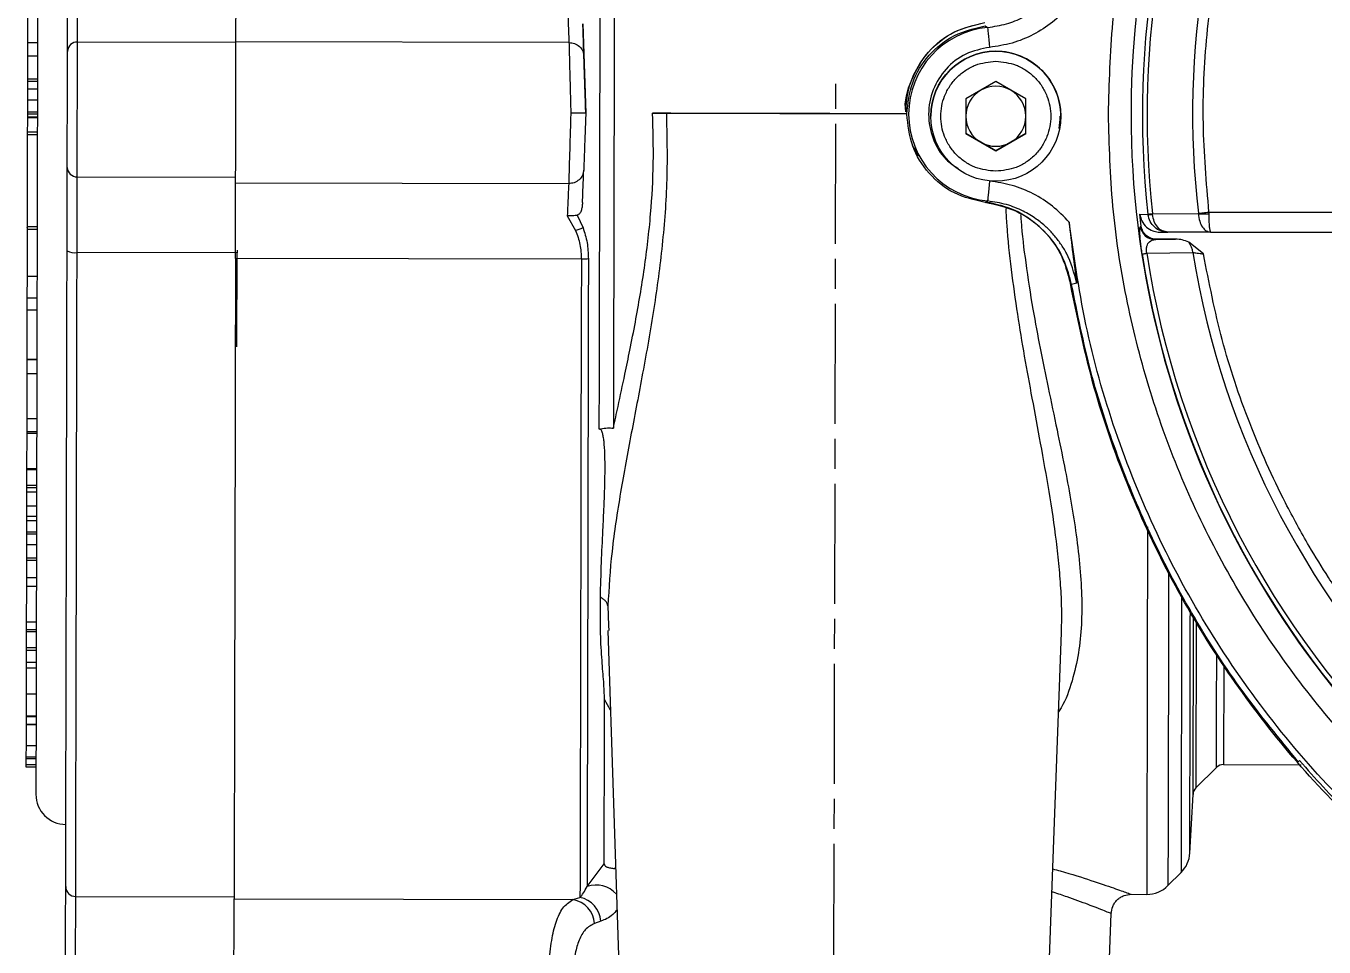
# Model space of a CAD drawing. Header units: millimetres. Extents: x 5659 to 7608, y 3628 to 5007.
# Drawn here: x 6038.8 to 6168.6, y 4684.7 to 4776.8 of the extents above; entities that cross this region are included whole.
import ezdxf

# ---------------------------------------------------------------- set-up
doc = ezdxf.new("R2010")
doc.units = ezdxf.units.MM
doc.linetypes.add('AM_ISO08W050', pattern=[18, 12, -1.5, 3, -1.5])
doc.layers.add('AM_7', color=4, linetype='AM_ISO08W050', lineweight=25)

msp = doc.modelspace()

# ---------------------------------------------------------------- linework, layer by layer
at = {"color": 7, "linetype": 'Continuous', "lineweight": 25}
for p, q in [((6043.929, 4775.176), (6043.945, 4782.748)), ((6038.936, 4778.866), (6038.928, 4775.126)), ((6094.463, 4777.007), (6094.756, 4768.062)), ((6134.686, 4776.78), (6134.936, 4776.631)), ((6038.928, 4775.126), (6038.926, 4773.797)), ((6038.928, 4775.126), (6039.928, 4775.124)), ((6043.9, 4761.696), (6043.929, 4775.176)), ((6059.771, 4775.142), (6043.929, 4775.176)), ((6093.073, 4775.113), (6059.771, 4775.185)), ((6038.925, 4773.536), (6038.924, 4772.9)), ((6038.926, 4773.797), (6038.925, 4773.617)), ((6038.925, 4773.617), (6038.925, 4773.536)), ((6038.926, 4773.797), (6039.926, 4773.795)), ((6038.923, 4772.554), (6038.921, 4771.687)), ((6038.921, 4771.687), (6038.921, 4771.486)), ((6038.924, 4772.9), (6038.923, 4772.554)), ((6038.919, 4770.647), (6038.916, 4769.394)), ((6038.92, 4771.254), (6038.919, 4770.647)), ((6038.919, 4770.503), (6039.919, 4770.501)), ((6038.921, 4771.486), (6038.92, 4771.254)), ((6038.92, 4771.254), (6039.92, 4771.252)), ((6038.921, 4771.486), (6039.921, 4771.483)), ((6135.756, 4771.213), (6132.756, 4769.481)), ((6138.756, 4769.481), (6135.756, 4771.213)), ((6038.916, 4769.394), (6038.914, 4768.181)), ((6038.916, 4769.394), (6039.916, 4769.392)), ((6132.756, 4769.481), (6132.756, 4766.017)), ((6138.756, 4766.017), (6138.756, 4769.481)), ((6038.913, 4768.007), (6039.913, 4768.005)), ((6038.914, 4768.181), (6039.914, 4768.179)), ((6094.756, 4768.062), (6094.756, 4768.062)), ((6101.429, 4768.048), (6126.873, 4767.993)), ((6126.757, 4768.189), (6126.757, 4768.189)), ((6129.256, 4767.756), (6129.256, 4767.756)), ((6129.316, 4767.756), (6129.316, 4767.756)), ((6142.256, 4767.742), (6142.256, 4767.742)), ((6038.913, 4767.691), (6038.912, 4767.633)), ((6038.912, 4767.633), (6039.912, 4767.631)), ((6038.913, 4767.691), (6039.913, 4767.688)), ((6038.909, 4765.925), (6038.882, 4753.196)), ((6038.909, 4766.202), (6039.909, 4766.199)), ((6038.909, 4766.202), (6038.909, 4765.925)), ((6038.909, 4765.925), (6039.909, 4765.923)), ((6132.756, 4766.017), (6135.756, 4764.285)), ((6134.256, 4765.151), (6132.756, 4766.017)), ((6135.756, 4764.285), (6134.256, 4765.151)), ((6135.756, 4764.285), (6138.756, 4766.017)), ((6137.256, 4765.151), (6135.756, 4764.285)), ((6138.756, 4766.017), (6137.256, 4765.151)), ((6128.07, 4763.782), (6127.437, 4764.837)), ((6135.756, 4764.285), (6135.756, 4764.285)), ((6043.884, 4754.123), (6043.9, 4761.696)), ((6043.9, 4761.696), (6059.742, 4761.662)), ((6059.741, 4761.089), (6093.043, 4761.018)), ((6134.686, 4759.129), (6134.936, 4759.278)), ((6092.907, 4757.795), (6093.731, 4756.337)), ((6093.899, 4757.857), (6094.479, 4756.601)), ((6150.167, 4757.945), (6150.972, 4757.943)), ((6150.305, 4756.769), (6150.167, 4757.945)), ((6150.97, 4757.96), (6150.972, 4757.943)), ((6151.433, 4758.012), (6156.018, 4758.004)), ((6151.438, 4757.943), (6151.433, 4758.012)), ((6156.018, 4758.004), (6156.015, 4758.044)), ((6157.04, 4758.164), (6207.732, 4758.164)), ((6157.04, 4758.164), (6157.043, 4758.004)), ((6039.889, 4756.683), (6038.889, 4756.685)), ((6038.889, 4756.462), (6039.889, 4756.46)), ((6150.211, 4756.736), (6150.305, 4756.769)), ((6152.158, 4756.164), (6152.946, 4756.164)), ((6152.946, 4756.164), (6152.655, 4756.217)), ((6152.946, 4756.164), (6152.684, 4756.226)), ((6157.241, 4756.164), (6152.946, 4756.164)), ((6157.241, 4756.164), (6207.732, 4756.164)), ((6151.697, 4755.42), (6153.738, 4755.454)), ((6153.738, 4755.454), (6151.794, 4755.454)), ((6156.52, 4753.98), (6155.046, 4755.155)), ((6059.884, 4754.089), (6043.884, 4754.123)), ((6094.311, 4753.445), (6059.725, 4753.519)), ((6059.863, 4744.703), (6059.884, 4754.089)), ((6059.884, 4754.376), (6059.884, 4754.089)), ((6150.849, 4754.048), (6155.449, 4754.131)), ((6038.879, 4751.775), (6038.874, 4749.6)), ((6038.879, 4751.775), (6039.879, 4751.773)), ((6143.853, 4751.046), (6143.337, 4750.927)), ((6038.874, 4749.6), (6038.871, 4748.409)), ((6038.874, 4749.6), (6039.874, 4749.598)), ((6038.871, 4748.409), (6038.861, 4743.449)), ((6038.871, 4748.409), (6039.871, 4748.407)), ((6038.861, 4743.416), (6038.858, 4742.027)), ((6038.861, 4743.449), (6039.861, 4743.446)), ((6038.861, 4743.449), (6038.861, 4743.416)), ((6038.861, 4743.416), (6039.861, 4743.414)), ((6038.858, 4742.027), (6038.848, 4737.543)), ((6038.858, 4742.027), (6039.858, 4742.025)), ((6038.848, 4737.543), (6038.845, 4736.229)), ((6038.848, 4737.543), (6039.848, 4737.541)), ((6038.845, 4736.067), (6038.837, 4732.522)), ((6038.845, 4736.229), (6039.845, 4736.226)), ((6038.845, 4736.229), (6038.845, 4736.067)), ((6038.845, 4736.067), (6039.845, 4736.065)), ((6038.837, 4732.42), (6038.834, 4730.854)), ((6038.837, 4732.522), (6039.837, 4732.52)), ((6038.837, 4732.522), (6038.837, 4732.42)), ((6038.837, 4732.522), (6038.837, 4732.42)), ((6038.837, 4732.42), (6039.837, 4732.418)), ((6038.834, 4730.845), (6038.831, 4729.509)), ((6038.832, 4730.201), (6039.832, 4730.199)), ((6038.833, 4730.626), (6039.833, 4730.624)), ((6038.834, 4730.854), (6039.834, 4730.852)), ((6038.831, 4729.509), (6038.829, 4728.457)), ((6038.829, 4728.802), (6039.829, 4728.8)), ((6038.827, 4727.768), (6039.827, 4727.766)), ((6038.824, 4726.206), (6038.823, 4725.992)), ((6038.826, 4727.32), (6038.824, 4726.206)), ((6038.824, 4726.206), (6039.824, 4726.204)), ((6038.826, 4727.32), (6039.826, 4727.318)), ((6038.821, 4724.927), (6038.818, 4723.583)), ((6038.823, 4725.992), (6038.821, 4724.927)), ((6038.821, 4724.927), (6039.821, 4724.925)), ((6038.823, 4725.992), (6039.823, 4725.99)), ((6038.818, 4723.369), (6038.814, 4721.618)), ((6038.818, 4723.583), (6039.818, 4723.58)), ((6038.818, 4723.583), (6038.818, 4723.369)), ((6038.818, 4723.369), (6039.818, 4723.367)), ((6038.814, 4721.618), (6038.812, 4720.758)), ((6038.814, 4721.618), (6039.814, 4721.616)), ((6038.812, 4720.758), (6038.805, 4717.181)), ((6038.812, 4720.758), (6039.812, 4720.756)), ((6154.339, 4719.78), (6154.28, 4692.121)), ((6096.961, 4718.784), (6097.034, 4716.813)), ((6038.805, 4717.181), (6038.803, 4716.418)), ((6038.805, 4717.181), (6039.805, 4717.179)), ((6155.478, 4699.936), (6155.516, 4717.698)), ((6155.806, 4717.262), (6155.771, 4700.59)), ((6038.803, 4716.235), (6038.799, 4714.625)), ((6038.803, 4716.418), (6039.803, 4716.416)), ((6038.803, 4716.418), (6038.803, 4716.235)), ((6038.803, 4716.235), (6039.803, 4716.233)), ((6096.96, 4716.325), (6098.542, 4668.054)), ((6097.034, 4716.813), (6097.052, 4716.328)), ((6140.542, 4667.964), (6142.327, 4716.129)), ((6142.317, 4716.129), (6142.32, 4716.301)), ((6038.799, 4714.625), (6039.799, 4714.622)), ((6038.799, 4714.625), (6038.799, 4714.37)), ((6038.799, 4714.37), (6038.796, 4713.149)), ((6038.799, 4714.37), (6039.799, 4714.368)), ((6038.795, 4712.582), (6038.789, 4709.98)), ((6038.796, 4713.149), (6038.795, 4712.582)), ((6038.795, 4712.582), (6039.795, 4712.58)), ((6038.796, 4713.149), (6039.796, 4713.147)), ((6038.789, 4709.98), (6038.784, 4707.785)), ((6038.789, 4709.98), (6039.789, 4709.977)), ((6097.221, 4708.351), (6096.631, 4709.411)), ((6038.783, 4706.934), (6038.778, 4704.838)), ((6038.784, 4707.718), (6038.783, 4706.978)), ((6038.783, 4706.978), (6038.783, 4706.934)), ((6038.783, 4706.978), (6039.783, 4706.976)), ((6038.783, 4706.934), (6039.783, 4706.932)), ((6038.784, 4707.785), (6039.784, 4707.783)), ((6038.784, 4707.785), (6038.784, 4707.718)), ((6038.784, 4707.718), (6039.784, 4707.716)), ((6038.778, 4704.838), (6038.776, 4703.703)), ((6038.778, 4704.838), (6039.778, 4704.836)), ((6038.775, 4703.532), (6038.774, 4702.917)), ((6038.774, 4702.917), (6039.774, 4702.915)), ((6038.774, 4702.917), (6038.774, 4702.696)), ((6038.776, 4703.703), (6038.775, 4703.532)), ((6038.775, 4703.532), (6039.775, 4703.529)), ((6038.776, 4703.703), (6039.776, 4703.701)), ((6158.531, 4702.926), (6166.28, 4702.909)), ((6166.007, 4703.201), (6166.119, 4703.312)), ((6038.774, 4702.696), (6039.774, 4702.693)), ((6155.771, 4700.59), (6157.824, 4702.635)), ((6155.157, 4694.048), (6155.478, 4699.936)), ((6094.884, 4690.718), (6096.596, 4692.982)), ((6097.535, 4692.538), (6097.738, 4692.591)), ((6097.535, 4692.538), (6097.742, 4692.486)), ((6152.97, 4690.817), (6154.28, 4692.121)), ((6149.289, 4689.946), (6150.847, 4689.942)), ((6043.732, 4683.404), (6043.746, 4689.727)), ((6043.746, 4689.727), (6059.589, 4689.693)), ((6059.588, 4689.484), (6093.464, 4689.412)), ((6093.464, 4689.412), (6094.174, 4689.632)), ((6096.274, 4687.264), (6095.623, 4687.037)), ((6146.542, 4667.952), (6147.286, 4688.02))]:
    msp.add_line(p, q, dxfattribs=at)
at = {"color": 7, "linetype": 'Continuous', "lineweight": 25, "flags": 128}
for points in [[(6097.609, 4779.47), (6097.597, 4774.022), (6097.586, 4768.544), (6097.574, 4763.063), (6097.562, 4757.607), (6097.551, 4752.203), (6097.539, 4746.877), (6097.528, 4741.656), (6097.517, 4736.565)], [(6096.103, 4736.452), (6096.113, 4741.387), (6096.124, 4746.445), (6096.135, 4751.601), (6096.146, 4756.832), (6096.158, 4762.115), (6096.169, 4767.425), (6096.18, 4772.738), (6096.192, 4778.03)], [(6134.936, 4776.631), (6134.94, 4776.587), (6134.951, 4776.47), (6134.969, 4776.284), (6134.992, 4776.036), (6135.02, 4775.736), (6135.053, 4775.394), (6135.088, 4775.025), (6135.124, 4774.64)], [(6135.124, 4761.269), (6135.088, 4760.885), (6135.053, 4760.515), (6135.02, 4760.174), (6134.992, 4759.873), (6134.969, 4759.626), (6134.951, 4759.439), (6134.94, 4759.322), (6134.936, 4759.278)], [(6150.97, 4757.96), (6150.984, 4757.962), (6151.011, 4757.965), (6151.052, 4757.969), (6151.105, 4757.975), (6151.17, 4757.983), (6151.247, 4757.991), (6151.335, 4758.001), (6151.433, 4758.012)], [(6156.015, 4758.044), (6156.122, 4758.057), (6156.237, 4758.07), (6156.36, 4758.084), (6156.488, 4758.1), (6156.622, 4758.115), (6156.759, 4758.131), (6156.899, 4758.148), (6157.04, 4758.164)], [(6151.697, 4755.42), (6151.752, 4755.439), (6151.794, 4755.454)], [(6043.746, 4689.727), (6043.748, 4690.867), (6043.752, 4692.358), (6043.755, 4694.194), (6043.76, 4696.365), (6043.765, 4698.863), (6043.771, 4701.675), (6043.778, 4704.79), (6043.785, 4708.192), (6043.793, 4711.867), (6043.802, 4715.798), (6043.811, 4719.968), (6043.82, 4724.356), (6043.83, 4728.944), (6043.84, 4733.711), (6043.85, 4738.635), (6043.861, 4743.693), (6043.872, 4748.864), (6043.884, 4754.123)], [(6095.018, 4753.497), (6095.007, 4748.266), (6094.996, 4743.124), (6094.985, 4738.094), (6094.975, 4733.2), (6094.964, 4728.463), (6094.955, 4723.906), (6094.945, 4719.547), (6094.937, 4715.408), (6094.928, 4711.507), (6094.92, 4707.862), (6094.913, 4704.488), (6094.907, 4701.402), (6094.901, 4698.617), (6094.895, 4696.145), (6094.891, 4693.999), (6094.887, 4692.187), (6094.884, 4690.718)], [(6150.39, 4753.977), (6150.404, 4753.979), (6150.431, 4753.983), (6150.471, 4753.989), (6150.524, 4753.997), (6150.589, 4754.007), (6150.665, 4754.019), (6150.752, 4754.033), (6150.849, 4754.048)], [(6094.311, 4753.445), (6094.299, 4747.986), (6094.288, 4742.625), (6094.276, 4737.388), (6094.266, 4732.301), (6094.255, 4727.388), (6094.245, 4722.675), (6094.235, 4718.183), (6094.226, 4713.935), (6094.218, 4709.952), (6094.21, 4706.252), (6094.203, 4702.855), (6094.196, 4699.777), (6094.19, 4697.032), (6094.185, 4694.634), (6094.181, 4692.595), (6094.177, 4690.925), (6094.174, 4689.632)], [(6150.925, 4726.685), (6150.923, 4725.827), (6150.914, 4721.524), (6150.905, 4717.429), (6150.897, 4713.56), (6150.889, 4709.937), (6150.882, 4706.573), (6150.876, 4703.486), (6150.87, 4700.688), (6150.864, 4698.192), (6150.86, 4696.01), (6150.856, 4694.151), (6150.852, 4692.624), (6150.85, 4691.434), (6150.848, 4690.589), (6150.847, 4690.091), (6150.847, 4689.942)], [(6153.037, 4722.001), (6153.034, 4720.96), (6153.026, 4716.901), (6153.018, 4713.079), (6153.01, 4709.512), (6153.003, 4706.217), (6152.996, 4703.209), (6152.991, 4700.501), (6152.985, 4698.108), (6152.981, 4696.039), (6152.977, 4694.305), (6152.974, 4692.913), (6152.972, 4691.87), (6152.971, 4691.181), (6152.97, 4690.849), (6152.97, 4690.817)]]:
    msp.add_lwpolyline(points, dxfattribs=at)
at = {"color": 7, "linetype": 'Continuous', "lineweight": 25}
msp.add_circle((6135.756, 4767.749), 6.5, dxfattribs=at)
for centre, radius, start, end in [((6240.756, 4767.954), 91.48, 295.79271, 180), ((6240.756, 4767.954), 90.341, 353.64897, 186.35103), ((6240.756, 4767.954), 89.875, 353.64897, 186.35103), ((6240.756, 4767.954), 85.319, 353.33017, 186.66983), ((6135.756, 4767.955), 8.715, 95.40246, 264.59754), ((6043.896, 4774.207), 0.97, 88.05077, 177.92611), ((6135.756, 4767.749), 6.5, 90, 179.93876), ((6135.756, 4767.749), 6.5, 359.93876, 90), ((6135.756, 4767.749), 3, 120, 180), ((6135.756, 4767.749), 3, 60, 120), ((6135.756, 4767.749), 3, 0, 60), ((6135.756, 4767.749), 3, 180, 240), ((6135.756, 4767.749), 3, 300, 0), ((6240.756, 4767.954), 91.48, 180, 290.22656), ((6135.756, 4767.749), 3, 240, 300), ((6043.871, 4762.665), 0.97, 181.82891, 271.70426), ((6151.205, 4759.768), 1.84, 262.72784, 277.27081), ((6156.531, 4772.326), 14.332, 267.94958, 272.05017), ((6151.699, 4756.921), 1.5, 187.07071, 269.91276), ((6153.689, 4754.028), 1.764, 3.33536, 39.6988), ((6043.645, 4755.655), 1.551, 240.61194, 278.85648), ((6240.756, 4767.954), 91.441, 188.79238, 262.46584), ((6240.756, 4767.954), 90.976, 188.79238, 262.46584), ((6240.756, 4767.954), 86.42, 189.2043, 262.12076), ((6158.529, 4701.926), 1, 89.87803, 134.86738), ((6156.476, 4699.882), 1, 134.87751, 176.87751), ((6042.768, 4699.938), 3, 179.87751, 269.87751), ((6152.163, 4694.247), 3, 314.87751, 356.87751), ((6043.74, 4690.719), 0.992, 180.34725, 270.33968), ((6095.794, 4688.176), 2.7, 41.22775, 109.68883), ((6150.853, 4692.942), 3, 269.87751, 314.87751), ((6093.031, 4686.849), 2.599, 4.13755, 80.39959), ((6093.662, 4687.063), 2.62, 4.39901, 78.72064)]:
    msp.add_arc(centre, radius, start, end, dxfattribs=at)
msp.add_ellipse((6135.756, 4767.749), major_axis=(0.003, 6.44), ratio=0.9999906, start_param=4.5235268, end_param=4.7129235, dxfattribs=at)
for points in [[(6147.016, 4767.955), (6147.103, 4771.022), (6147.277, 4777.158), (6148.68, 4786.272), (6150.905, 4795.21), (6154.013, 4803.885), (6157.952, 4812.215), (6162.689, 4820.118), (6168.177, 4827.519), (6174.365, 4834.346), (6181.192, 4840.533), (6188.593, 4846.022), (6196.496, 4850.759), (6204.826, 4854.698), (6213.501, 4857.806), (6222.439, 4860.031), (6231.553, 4861.434), (6237.689, 4861.608), (6240.756, 4861.695)], [(6240.756, 4852.24), (6237.794, 4852.15), (6231.868, 4851.969), (6223.079, 4850.514), (6214.486, 4848.209), (6206.185, 4844.995), (6198.268, 4840.929), (6190.823, 4836.051), (6183.933, 4830.417), (6177.674, 4824.089), (6172.116, 4817.138), (6167.32, 4809.64), (6163.34, 4801.679), (6160.221, 4793.343), (6157.993, 4784.725), (6156.701, 4775.922), (6156.277, 4767.023), (6156.786, 4761.117), (6157.04, 4758.164)], [(6059.771, 4775.185), (6059.772, 4775.542), (6059.774, 4776.255), (6059.778, 4778.055), (6059.782, 4780.237), (6059.786, 4781.915), (6059.788, 4782.754)], [(6126.866, 4767.955), (6126.979, 4769.03), (6127.206, 4771.181), (6128.97, 4773.967), (6131.524, 4776.054), (6133.632, 4776.538), (6134.686, 4776.78)], [(6059.741, 4761.089), (6059.742, 4761.414), (6059.743, 4762.064), (6059.747, 4763.775), (6059.751, 4765.844), (6059.756, 4768.137), (6059.761, 4770.43), (6059.766, 4772.498), (6059.769, 4774.21), (6059.771, 4774.86), (6059.771, 4775.185)], [(6119.756, 4768.009), (6118.197, 4768.012), (6115.078, 4768.019), (6110.58, 4768.028), (6106.372, 4768.037), (6104.001, 4768.042), (6102.815, 4768.045)], [(6134.686, 4759.129), (6133.632, 4759.371), (6131.524, 4759.856), (6128.97, 4761.942), (6127.206, 4764.729), (6126.979, 4766.879), (6126.866, 4767.955)], [(6240.756, 4674.214), (6237.689, 4674.301), (6231.553, 4674.475), (6222.439, 4675.878), (6213.501, 4678.104), (6204.826, 4681.211), (6196.496, 4685.15), (6188.593, 4689.887), (6181.192, 4695.376), (6174.365, 4701.564), (6168.177, 4708.391), (6162.689, 4715.792), (6157.952, 4723.695), (6154.013, 4732.024), (6150.905, 4740.699), (6148.68, 4749.637), (6147.277, 4758.752), (6147.103, 4764.887), (6147.016, 4767.955)], [(6059.725, 4753.519), (6059.727, 4754.358), (6059.73, 4756.037), (6059.735, 4758.219), (6059.739, 4760.018), (6059.74, 4760.732), (6059.741, 4761.089)], [(6229.967, 4670.281), (6226.315, 4670.805), (6219.012, 4671.853), (6208.369, 4674.973), (6198.126, 4679.181), (6188.425, 4684.536), (6179.386, 4690.941), (6171.124, 4698.322), (6163.743, 4706.584), (6157.338, 4715.623), (6151.982, 4725.324), (6147.775, 4735.567), (6144.655, 4746.21), (6143.607, 4753.514), (6143.083, 4757.165)], [(6059.725, 4753.519), (6059.719, 4750.905), (6059.708, 4745.675), (6059.692, 4738.096), (6059.677, 4730.807), (6059.662, 4723.897), (6059.648, 4717.431), (6059.635, 4711.474), (6059.624, 4706.086), (6059.613, 4701.322), (6059.605, 4697.226), (6059.598, 4693.858), (6059.592, 4691.178), (6059.589, 4690.049), (6059.588, 4689.484)], [(6095.018, 4753.497), (6094.969, 4753.49), (6094.871, 4753.474), (6094.696, 4753.458), (6094.507, 4753.447), (6094.376, 4753.446), (6094.311, 4753.445)], [(6223.424, 4670.484), (6220.13, 4671.17), (6213.542, 4672.543), (6203.989, 4675.863), (6194.806, 4680.067), (6186.103, 4685.203), (6177.966, 4691.192), (6170.482, 4697.98), (6163.726, 4705.493), (6157.772, 4713.656), (6152.673, 4722.38), (6148.509, 4731.582), (6145.229, 4741.148), (6143.884, 4747.742), (6143.212, 4751.04)], [(6166.007, 4703.201), (6164.12, 4705.497), (6160.346, 4710.09), (6155.501, 4717.591), (6151.3, 4725.462), (6147.853, 4733.691), (6145.1, 4742.185), (6143.924, 4748.013), (6143.337, 4750.927)], [(6166.119, 4703.312), (6167.695, 4701.557), (6170.847, 4698.046), (6174.358, 4694.893), (6176.114, 4693.317)], [(6059.574, 4683.073), (6059.576, 4683.864), (6059.58, 4685.446), (6059.584, 4687.359), (6059.587, 4688.819), (6059.588, 4689.262), (6059.588, 4689.484)]]:
    msp.add_open_spline(points, degree=3, dxfattribs=at)
for points, knots in [([(6040.061, 4836.944), (6040.06, 4836.889), (6040.06, 4836.78), (6040.058, 4835.87), (6040.055, 4834.384), (6040.05, 4832.21), (6040.044, 4829.379), (6040.037, 4825.865), (6040.028, 4821.711), (6040.018, 4816.968), (6040.007, 4811.706), (6039.994, 4806.014), (6039.982, 4799.992), (6039.968, 4793.769), (6039.955, 4787.403), (6039.941, 4781.05), (6039.928, 4774.712), (6039.919, 4770.533), (6039.914, 4768.444)], [0, 0, 0, 0, 0.058246, 0.1164969, 0.1782401, 0.2399881, 0.303803, 0.3686255, 0.4341376, 0.5, 0.5658624, 0.6313745, 0.696197, 0.7600119, 0.821755, 0.8835031, 0.9417503, 1, 1, 1, 1]), ([(6134.936, 4776.631), (6135.577, 4776.728), (6136.8, 4776.912), (6138.279, 4777.514), (6139.368, 4778.13), (6140.134, 4778.672), (6141.422, 4779.766), (6143.002, 4781.725), (6143.574, 4783.832), (6143.853, 4784.863)], [0, 0, 0, 0, 0.1490589, 0.284486, 0.365253, 0.4374072, 0.5004523, 0.7554674, 1, 1, 1, 1]), ([(6042.927, 4774.242), (6042.927, 4774.633), (6042.929, 4775.428), (6042.933, 4777.418), (6042.939, 4779.832), (6042.942, 4781.669), (6042.944, 4782.572)], [0, 0, 0, 0, 0.2457963, 0.5, 0.7542037, 1, 1, 1, 1]), ([(6092.951, 4778.337), (6092.978, 4777.622), (6093.03, 4776.239), (6093.059, 4775.48), (6093.073, 4775.113)], [0, 0, 0, 0, 0.5167256, 1, 1, 1, 1]), ([(6143.083, 4778.744), (6142.549, 4778.192), (6141.484, 4777.09), (6139.527, 4775.87), (6137.399, 4774.984), (6135.884, 4774.755), (6135.124, 4774.64)], [0, 0, 0, 0, 0.250755, 0.4999887, 0.7492331, 1, 1, 1, 1]), ([(6094.57, 4773.753), (6094.557, 4774.138), (6094.531, 4774.919), (6094.486, 4776.304), (6094.463, 4777.007)], [0, 0, 0, 0, 0.49215484, 1, 1, 1, 1]), ([(6126.758, 4768.189), (6126.758, 4768.192), (6126.565, 4769.257), (6127.249, 4771.466), (6128.852, 4774.264), (6131.477, 4776.375), (6133.598, 4776.866), (6134.659, 4777.112)], [0, 0, 0, 0, 0.0007305, 0.2505479, 0.5003652, 0.7501826, 1, 1, 1, 1]), ([(6126.757, 4768.199), (6126.811, 4768.944), (6126.902, 4770.199), (6127.639, 4772.251), (6129.023, 4774.402), (6131.504, 4776.393), (6133.63, 4776.877), (6134.659, 4777.112)], [0, 0, 0, 0, 0.1721657, 0.2895759, 0.5005369, 0.7581236, 1, 1, 1, 1]), ([(6042.914, 4768.438), (6042.915, 4769.05), (6042.918, 4770.302), (6042.922, 4772.018), (6042.925, 4773.437), (6042.926, 4773.978), (6042.927, 4774.242)], [0, 0, 0, 0, 0.24417795, 0.5, 0.75582205, 1, 1, 1, 1]), ([(6093.073, 4775.114), (6093.258, 4775.095), (6093.642, 4775.057), (6094.14, 4774.744), (6094.49, 4774.287), (6094.544, 4773.926), (6094.57, 4773.753)], [0, 0, 0, 0, 0.2401532, 0.4994831, 0.7591014, 1, 1, 1, 1]), ([(6093.073, 4775.113), (6093.08, 4774.848), (6093.094, 4774.308), (6093.129, 4772.907), (6093.172, 4771.32), (6093.215, 4769.656), (6093.241, 4768.622), (6093.255, 4768.065)], [0, 0, 0, 0, 0.210699, 0.4283077, 0.6613624, 0.8175755, 1, 1, 1, 1]), ([(6135.124, 4774.64), (6134.31, 4774.474), (6132.682, 4774.141), (6130.676, 4772.567), (6129.35, 4770.438), (6128.883, 4767.949), (6129.363, 4765.496), (6130.462, 4763.543), (6131.577, 4762.8), (6132.003, 4762.516)], [0, 0, 0, 0, 0.1511127, 0.3022254, 0.453338, 0.6044507, 0.7555634, 0.9066761, 1, 1, 1, 1]), ([(6038.926, 4773.797), (6038.925, 4773.322), (6038.922, 4772.24), (6038.921, 4771.678), (6038.921, 4771.526), (6038.921, 4771.486)], [0, 0, 0, 0, 0.3643853, 0.8308514, 1, 1, 1, 1]), ([(6094.756, 4768.062), (6094.736, 4768.678), (6094.696, 4769.91), (6094.641, 4771.581), (6094.595, 4772.966), (6094.578, 4773.491), (6094.57, 4773.753)], [0, 0, 0, 0, 0.2499144, 0.4998312, 0.749722, 1, 1, 1, 1]), ([(6135.756, 4762.249), (6135.064, 4762.323), (6134, 4762.436), (6132.719, 4763.122), (6131.839, 4763.831), (6131.125, 4764.713), (6130.46, 4765.993), (6130.123, 4767.749), (6130.46, 4769.506), (6131.125, 4770.786), (6131.839, 4771.667), (6132.719, 4772.377), (6134, 4773.063), (6135.064, 4773.176), (6135.756, 4773.249)], [0, 0, 0, 0, 0.1197284, 0.1841803, 0.25, 0.3158197, 0.3802716, 0.5, 0.6197284, 0.6841803, 0.75, 0.8158197, 0.8802716, 1, 1, 1, 1]), ([(6135.756, 4773.249), (6136.448, 4773.176), (6137.512, 4773.063), (6138.793, 4772.377), (6139.673, 4771.667), (6140.387, 4770.786), (6141.052, 4769.506), (6141.389, 4767.749), (6141.052, 4765.993), (6140.387, 4764.713), (6139.673, 4763.831), (6138.793, 4763.122), (6137.512, 4762.436), (6136.448, 4762.323), (6135.756, 4762.249)], [0, 0, 0, 0, 0.1197284, 0.1841803, 0.25, 0.3158197, 0.3802716, 0.5, 0.6197284, 0.6841803, 0.75, 0.8158197, 0.8802716, 1, 1, 1, 1]), ([(6038.92, 4771.254), (6038.92, 4771.227), (6038.92, 4771.171), (6038.92, 4771.021), (6038.919, 4770.812), (6038.919, 4770.632), (6038.919, 4770.525), (6038.919, 4770.503)], [0, 0, 0, 0, 0.2821351, 0.5661087, 0.7576061, 0.9501635, 1, 1, 1, 1]), ([(6038.914, 4768.181), (6038.914, 4768.177), (6038.914, 4768.171), (6038.913, 4768.112), (6038.913, 4768.042), (6038.913, 4768.007)], [0, 0, 0, 0, 0.35686, 0.67714, 1, 1, 1, 1]), ([(6038.914, 4768.151), (6038.913, 4768.079), (6038.913, 4767.863), (6038.913, 4767.759), (6038.913, 4767.691)], [0, 0, 0, 0, 0.3322323, 1, 1, 1, 1]), ([(6039.914, 4768.444), (6039.91, 4766.355), (6039.901, 4762.177), (6039.887, 4755.838), (6039.874, 4749.486), (6039.86, 4743.12), (6039.847, 4736.897), (6039.834, 4730.874), (6039.822, 4725.183), (6039.81, 4719.921), (6039.8, 4715.178), (6039.791, 4711.024), (6039.784, 4707.51), (6039.778, 4704.679), (6039.773, 4702.505), (6039.77, 4701.019), (6039.768, 4700.109), (6039.768, 4699.999), (6039.768, 4699.944)], [0, 0, 0, 0, 0.0582472, 0.1164969, 0.1782401, 0.2399881, 0.303803, 0.3686255, 0.4341376, 0.5, 0.5658624, 0.6313745, 0.696197, 0.7600119, 0.821755, 0.8835031, 0.9417491, 1, 1, 1, 1]), ([(6042.902, 4762.634), (6042.902, 4762.898), (6042.903, 4763.439), (6042.906, 4764.857), (6042.91, 4766.574), (6042.913, 4767.826), (6042.914, 4768.438)], [0, 0, 0, 0, 0.244178, 0.5, 0.755822, 1, 1, 1, 1]), ([(6093.255, 4768.065), (6093.239, 4767.508), (6093.208, 4766.474), (6093.158, 4764.809), (6093.108, 4763.223), (6093.067, 4761.822), (6093.051, 4761.283), (6093.043, 4761.018)], [0, 0, 0, 0, 0.1824675, 0.3387374, 0.5719456, 0.7894595, 1, 1, 1, 1]), ([(6094.756, 4768.062), (6094.743, 4768.062), (6094.714, 4768.062), (6094.494, 4768.063), (6094.208, 4768.065), (6093.924, 4768.066), (6093.599, 4768.066), (6093.37, 4768.066), (6093.255, 4768.065)], [0, 0, 0, 0, 0.18847997, 0.42721358, 0.56362109, 0.70735592, 0.85432769, 1, 1, 1, 1]), ([(6094.756, 4768.062), (6094.733, 4767.444), (6094.688, 4766.215), (6094.626, 4764.554), (6094.575, 4763.167), (6094.555, 4762.639), (6094.545, 4762.372)], [0, 0, 0, 0, 0.25071243, 0.49860627, 0.74572197, 1, 1, 1, 1]), ([(6102.815, 4768.045), (6102.864, 4765.837), (6102.962, 4761.421), (6102.455, 4754.889), (6101.587, 4748.413), (6100.473, 4742.134), (6099.288, 4735.998), (6098.191, 4730.046), (6097.289, 4724.249), (6097.069, 4720.58), (6096.961, 4718.784)], [0, 0, 0, 0, 0.1250292, 0.2499672, 0.3728497, 0.5015606, 0.6239941, 0.7479003, 0.8765979, 1, 1, 1, 1]), ([(6097.517, 4736.565), (6097.672, 4737.288), (6098.052, 4739.061), (6098.608, 4741.661), (6099.192, 4744.474), (6099.708, 4747.111), (6100.197, 4749.847), (6100.762, 4753.432), (6101.28, 4757.84), (6101.578, 4763.029), (6101.478, 4766.397), (6101.429, 4768.048)], [0, 0, 0, 0, 0.0735541, 0.1803514, 0.2595907, 0.3508784, 0.4369274, 0.5223462, 0.6912899, 0.8487585, 1, 1, 1, 1]), ([(6102.815, 4768.045), (6102.642, 4768.045), (6102.355, 4768.046), (6101.864, 4768.047), (6101.574, 4768.048), (6101.429, 4768.048)], [0, 0, 0, 0, 0.4297583, 0.7147964, 1, 1, 1, 1]), ([(6126.873, 4767.993), (6126.056, 4767.995), (6123.755, 4768), (6121.324, 4768.005), (6119.756, 4768.009)], [0, 0, 0, 0, 0.35526271, 1, 1, 1, 1]), ([(6038.912, 4767.632), (6038.912, 4767.229), (6038.91, 4766.539), (6038.91, 4766.301), (6038.909, 4766.202)], [0, 0, 0, 0, 0.58376, 1, 1, 1, 1]), ([(6042.884, 4754.304), (6042.886, 4755.207), (6042.89, 4757.044), (6042.895, 4759.458), (6042.899, 4761.448), (6042.901, 4762.243), (6042.902, 4762.634)], [0, 0, 0, 0, 0.2457963, 0.5, 0.7542037, 1, 1, 1, 1]), ([(6094.545, 4762.372), (6094.519, 4762.199), (6094.464, 4761.839), (6094.112, 4761.382), (6093.612, 4761.072), (6093.228, 4761.035), (6093.043, 4761.018)], [0, 0, 0, 0, 0.2408964, 0.5005148, 0.7598458, 1, 1, 1, 1]), ([(6094.425, 4759.118), (6094.451, 4759.817), (6094.502, 4761.202), (6094.531, 4761.984), (6094.545, 4762.372)], [0, 0, 0, 0, 0.5043694, 1, 1, 1, 1]), ([(6143.083, 4757.165), (6142.549, 4757.718), (6141.484, 4758.819), (6139.527, 4760.039), (6137.399, 4760.925), (6135.884, 4761.154), (6135.124, 4761.269)], [0, 0, 0, 0, 0.250755, 0.4999887, 0.7492331, 1, 1, 1, 1]), ([(6093.043, 4761.018), (6093.028, 4760.651), (6092.996, 4759.892), (6092.937, 4758.509), (6092.907, 4757.795)], [0, 0, 0, 0, 0.4833289, 1, 1, 1, 1]), ([(6094.425, 4759.118), (6094.415, 4758.969), (6094.396, 4758.687), (6094.315, 4758.35), (6094.217, 4758.126), (6094.127, 4757.992), (6094.02, 4757.894), (6093.939, 4757.87), (6093.899, 4757.857)], [0, 0, 0, 0, 0.2899249, 0.5479671, 0.6695696, 0.7795481, 0.889482, 1, 1, 1, 1]), ([(6143.337, 4750.927), (6143.056, 4751.959), (6142.494, 4754.021), (6140.476, 4756.565), (6137.826, 4758.447), (6135.733, 4758.901), (6134.686, 4759.129)], [0, 0, 0, 0, 0.2500466, 0.4994486, 0.7493959, 1, 1, 1, 1]), ([(6134.802, 4759.198), (6135.78, 4758.979), (6137.797, 4758.527), (6140.372, 4756.667), (6142.379, 4754.127), (6142.934, 4752.069), (6143.212, 4751.04)], [0, 0, 0, 0, 0.2386895, 0.4924596, 0.7462298, 1, 1, 1, 1]), ([(6143.853, 4751.046), (6143.578, 4752.08), (6143.208, 4753.473), (6142.253, 4755.007), (6141.575, 4755.887), (6140.759, 4756.726), (6139.741, 4757.552), (6138.43, 4758.335), (6136.8, 4758.997), (6135.577, 4759.181), (6134.936, 4759.278)], [0, 0, 0, 0, 0.2442896, 0.329036, 0.4144898, 0.500125, 0.5979924, 0.7157703, 0.8510724, 1, 1, 1, 1]), ([(6093.899, 4757.857), (6093.756, 4757.831), (6093.466, 4757.777), (6093.095, 4757.789), (6092.907, 4757.795)], [0, 0, 0, 0, 0.4935466, 1, 1, 1, 1]), ([(6142.32, 4716.301), (6142.336, 4716.831), (6142.375, 4718.125), (6142.292, 4720.266), (6142.109, 4722.721), (6141.741, 4726.022), (6141.126, 4730.116), (6140.274, 4734.893), (6139.426, 4739.411), (6138.639, 4743.715), (6137.917, 4748.012), (6137.311, 4752.385), (6136.919, 4755.924), (6136.811, 4757.97), (6136.782, 4758.524)], [0, 0, 0, 0, 0.0433409, 0.1057315, 0.1690542, 0.2334738, 0.3560005, 0.4712292, 0.5764178, 0.6730238, 0.7674205, 0.8671142, 0.9640265, 1, 1, 1, 1]), ([(6138.241, 4757.908), (6138.254, 4757.7), (6138.354, 4756.087), (6138.755, 4752.916), (6139.406, 4748.661), (6140.193, 4744.503), (6141.017, 4740.473), (6141.85, 4736.541), (6142.611, 4732.829), (6143.243, 4729.469), (6143.77, 4726.207), (6144.161, 4722.998), (6144.37, 4719.868), (6144.352, 4716.891), (6144.074, 4714.01), (6143.413, 4711.23), (6142.724, 4709.28), (6142.12, 4708.334), (6142.033, 4708.198)], [0, 0, 0, 0, 0.0106831, 0.0830391, 0.1654713, 0.2356481, 0.3074556, 0.3870321, 0.4564613, 0.5207151, 0.5842217, 0.6523923, 0.7186099, 0.7834568, 0.8491663, 0.917494, 0.9880997, 1, 1, 1, 1]), ([(6150.167, 4757.945), (6150.216, 4757.716), (6150.319, 4757.238), (6150.786, 4756.646), (6151.376, 4756.286), (6151.856, 4756.172), (6152.1, 4756.166), (6152.158, 4756.164)], [0, 0, 0, 0, 0.2384851, 0.4994878, 0.7493253, 0.9396747, 1, 1, 1, 1]), ([(6152.655, 4756.217), (6152.52, 4756.233), (6152.149, 4756.279), (6151.617, 4756.63), (6151.135, 4757.205), (6151.027, 4757.695), (6150.972, 4757.943)], [0, 0, 0, 0, 0.1562506, 0.4311733, 0.712703, 1, 1, 1, 1]), ([(6152.684, 4756.226), (6152.594, 4756.241), (6152.325, 4756.286), (6151.931, 4756.631), (6151.563, 4757.205), (6151.48, 4757.695), (6151.438, 4757.943)], [0, 0, 0, 0, 0.13857897, 0.41925966, 0.7066858, 1, 1, 1, 1]), ([(6156.018, 4758.004), (6156.048, 4757.75), (6156.108, 4757.247), (6156.404, 4756.645), (6156.795, 4756.241), (6157.093, 4756.19), (6157.241, 4756.164)], [0, 0, 0, 0, 0.2577147, 0.5100976, 0.7565093, 1, 1, 1, 1]), ([(6157.043, 4758.004), (6157.048, 4757.765), (6157.057, 4757.274), (6157.1, 4756.694), (6157.151, 4756.361), (6157.198, 4756.194), (6157.226, 4756.174), (6157.241, 4756.164)], [0, 0, 0, 0, 0.24183895, 0.49912391, 0.70899919, 0.84445044, 1, 1, 1, 1]), ([(6038.889, 4756.462), (6038.888, 4756.276), (6038.888, 4755.979), (6038.886, 4755.187), (6038.884, 4754.334), (6038.882, 4753.285), (6038.88, 4752.407), (6038.879, 4751.883), (6038.879, 4751.775)], [0, 0, 0, 0, 0.2971115, 0.4738096, 0.6178895, 0.7619023, 0.9507985, 1, 1, 1, 1]), ([(6038.889, 4756.642), (6038.889, 4756.654), (6038.889, 4756.706), (6038.889, 4756.568), (6038.889, 4756.462)], [0, 0, 0, 0, 0.23224333, 1, 1, 1, 1]), ([(6094.479, 4756.601), (6094.383, 4756.547), (6094.23, 4756.462), (6093.962, 4756.378), (6093.81, 4756.351), (6093.731, 4756.337)], [0, 0, 0, 0, 0.45438397, 0.71895422, 1, 1, 1, 1]), ([(6093.731, 4756.337), (6093.901, 4755.876), (6094.233, 4754.975), (6094.285, 4753.948), (6094.311, 4753.445)], [0, 0, 0, 0, 0.5115088, 1, 1, 1, 1]), ([(6094.479, 4756.601), (6094.635, 4756.113), (6094.946, 4755.138), (6094.994, 4754.044), (6095.018, 4753.497)], [0, 0, 0, 0, 0.5006519, 1, 1, 1, 1]), ([(6143.083, 4757.165), (6143.203, 4756.097), (6143.444, 4753.951), (6143.716, 4752.017), (6143.853, 4751.046)], [0, 0, 0, 0, 0.4975573, 1, 1, 1, 1]), ([(6150.39, 4753.977), (6150.359, 4754.187), (6150.295, 4754.619), (6150.228, 4755.201), (6150.182, 4755.706), (6150.152, 4756.211), (6150.153, 4756.636), (6150.191, 4756.702), (6150.211, 4756.736)], [0, 0, 0, 0, 0.12078624, 0.24907603, 0.37313457, 0.50137525, 0.74046612, 1, 1, 1, 1]), ([(6151.794, 4755.454), (6151.686, 4755.461), (6151.479, 4755.474), (6151.133, 4755.59), (6150.762, 4755.827), (6150.427, 4756.24), (6150.345, 4756.594), (6150.305, 4756.769)], [0, 0, 0, 0, 0.150225, 0.2871088, 0.5005337, 0.7538342, 1, 1, 1, 1]), ([(6150.849, 4754.048), (6150.837, 4754.115), (6150.811, 4754.249), (6150.806, 4754.443), (6150.824, 4754.617), (6150.899, 4754.931), (6151.18, 4755.318), (6151.495, 4755.38), (6151.697, 4755.42)], [0, 0, 0, 0, 0.0574109, 0.1145191, 0.1752599, 0.2413213, 0.5124894, 1, 1, 1, 1]), ([(6155.046, 4755.155), (6154.836, 4755.243), (6154.418, 4755.42), (6153.964, 4755.443), (6153.738, 4755.454)], [0, 0, 0, 0, 0.5015357, 1, 1, 1, 1]), ([(6042.748, 4690.713), (6042.749, 4691.239), (6042.751, 4692.301), (6042.757, 4694.84), (6042.764, 4698.109), (6042.772, 4702.172), (6042.783, 4706.984), (6042.795, 4712.476), (6042.808, 4718.57), (6042.822, 4725.173), (6042.837, 4732.152), (6042.852, 4739.394), (6042.868, 4746.771), (6042.879, 4751.808), (6042.884, 4754.304)], [0, 0, 0, 0, 0.0799588, 0.1613715, 0.2441424, 0.3288926, 0.4142166, 0.5, 0.5857784, 0.6711024, 0.7558576, 0.8386237, 0.9200388, 1, 1, 1, 1]), ([(6155.449, 4754.131), (6155.59, 4754.112), (6155.815, 4754.083), (6156.192, 4754.03), (6156.408, 4753.997), (6156.52, 4753.98)], [0, 0, 0, 0, 0.4463965, 0.7099365, 1, 1, 1, 1]), ([(6228.782, 4683.411), (6226.403, 4683.801), (6223.711, 4684.242), (6220.751, 4684.941), (6219.832, 4685.168), (6218.915, 4685.405), (6218.001, 4685.653), (6217.089, 4685.91), (6216.451, 4686.098), (6215.846, 4686.281), (6214.797, 4686.603), (6213.215, 4687.121), (6211.434, 4687.753), (6209.888, 4688.336), (6208.645, 4688.831), (6207.614, 4689.259), (6206.822, 4689.597), (6206.035, 4689.943), (6205.25, 4690.297), (6204.469, 4690.659), (6203.924, 4690.919), (6203.405, 4691.169), (6202.34, 4691.69), (6200.641, 4692.563), (6198.631, 4693.671), (6196.436, 4694.952), (6194.202, 4696.353), (6192.131, 4697.754), (6190.888, 4698.639), (6189.826, 4699.414), (6188.662, 4700.29), (6187.139, 4701.49), (6185.872, 4702.536), (6184.859, 4703.402), (6184.09, 4704.076), (6183.33, 4704.76), (6182.577, 4705.452), (6181.833, 4706.153), (6181.319, 4706.649), (6180.866, 4707.092), (6179.398, 4708.542), (6177.028, 4711.056), (6174.039, 4714.606), (6171.434, 4718.037), (6169.113, 4721.439), (6166.856, 4725.105), (6164.07, 4730.186), (6161.016, 4737.03), (6158.214, 4745.366), (6157.085, 4751.108), (6156.52, 4753.98)], [0, 0, 0, 0, 0.0669054, 0.0756699, 0.0844343, 0.0931986, 0.1019628, 0.110727, 0.119491, 0.1204246, 0.1282783, 0.1499631, 0.1666235, 0.1807533, 0.1958166, 0.2037808, 0.2117449, 0.219709, 0.2276731, 0.2356371, 0.2436011, 0.2444503, 0.2516161, 0.2765316, 0.2974645, 0.315335, 0.3470796, 0.3706379, 0.3847586, 0.3894352, 0.4071383, 0.4252052, 0.4432721, 0.4527358, 0.4621996, 0.4716633, 0.481127, 0.4905907, 0.5000544, 0.5009281, 0.5082098, 0.5573213, 0.596775, 0.6369947, 0.6768853, 0.7110643, 0.7564848, 0.8376565, 0.9188283, 1, 1, 1, 1]), ([(6096.103, 4736.452), (6096.309, 4736.501), (6096.606, 4736.571), (6097.019, 4736.585), (6097.275, 4736.582), (6097.422, 4736.572), (6097.517, 4736.565)], [0, 0, 0, 0, 0.49956977, 0.71942871, 0.81679521, 1, 1, 1, 1]), ([(6096.217, 4719.655), (6096.247, 4720.798), (6096.304, 4722.961), (6096.459, 4726.037), (6096.58, 4728.61), (6096.655, 4730.641), (6096.687, 4732.401), (6096.673, 4733.886), (6096.61, 4734.984), (6096.52, 4735.669), (6096.445, 4736.02), (6096.365, 4736.249), (6096.29, 4736.384), (6096.215, 4736.448), (6096.151, 4736.462), (6096.119, 4736.455), (6096.103, 4736.452)], [0, 0, 0, 0, 0.213401, 0.4039718, 0.5420183, 0.6577816, 0.7501722, 0.8401378, 0.9096308, 0.9385991, 0.9617469, 0.9747371, 0.9850297, 0.9931081, 0.9966201, 1, 1, 1, 1]), ([(6038.832, 4730.244), (6038.832, 4729.993), (6038.831, 4729.576), (6038.829, 4728.798), (6038.828, 4728.045), (6038.827, 4727.583), (6038.826, 4727.32)], [0, 0, 0, 0, 0.3135051, 0.5209519, 0.7271537, 1, 1, 1, 1]), ([(6038.832, 4730.201), (6038.832, 4730.074), (6038.831, 4729.752), (6038.83, 4729.262), (6038.83, 4728.952), (6038.829, 4728.802)], [0, 0, 0, 0, 0.2516938, 0.6389543, 1, 1, 1, 1]), ([(6038.834, 4730.815), (6038.834, 4730.822), (6038.834, 4730.844), (6038.833, 4730.644), (6038.833, 4730.386), (6038.832, 4730.244)], [0, 0, 0, 0, 0.18183517, 0.54938201, 1, 1, 1, 1]), ([(6038.833, 4730.626), (6038.833, 4730.579), (6038.833, 4730.493), (6038.833, 4730.345), (6038.833, 4730.25), (6038.832, 4730.201)], [0, 0, 0, 0, 0.3795737, 0.6815332, 1, 1, 1, 1]), ([(6038.834, 4730.854), (6038.834, 4730.839), (6038.834, 4730.809), (6038.834, 4730.751), (6038.833, 4730.681), (6038.833, 4730.632), (6038.833, 4730.626)], [0, 0, 0, 0, 0.2520201, 0.5042319, 0.9403511, 1, 1, 1, 1]), ([(6038.829, 4728.802), (6038.829, 4728.55), (6038.828, 4728.108), (6038.827, 4727.794), (6038.827, 4727.793), (6038.827, 4727.792)], [0, 0, 0, 0, 0.4389962, 0.7712172, 1, 1, 1, 1]), ([(6096.631, 4709.411), (6096.607, 4710.001), (6096.555, 4711.286), (6096.354, 4713.427), (6096.202, 4716.194), (6096.212, 4718.422), (6096.217, 4719.655)], [0, 0, 0, 0, 0.1881741, 0.4099933, 0.6735642, 1, 1, 1, 1]), ([(6096.961, 4718.784), (6096.942, 4718.865), (6096.903, 4719.029), (6096.745, 4719.264), (6096.52, 4719.48), (6096.318, 4719.597), (6096.217, 4719.655)], [0, 0, 0, 0, 0.2445592, 0.4961213, 0.7496829, 1, 1, 1, 1]), ([(6155.158, 4694.083), (6155.159, 4694.157), (6155.159, 4694.301), (6155.161, 4695.413), (6155.165, 4697.039), (6155.169, 4698.908), (6155.173, 4700.767), (6155.176, 4702.459), (6155.18, 4704.238), (6155.184, 4706.077), (6155.188, 4707.951), (6155.193, 4710.263), (6155.199, 4713.374), (6155.205, 4716.214), (6155.209, 4718.091), (6155.21, 4718.402)], [0, 0, 0, 0, 0.1222345, 0.2380493, 0.3474439, 0.4504178, 0.5155096, 0.5777461, 0.6371272, 0.6936527, 0.7473227, 0.7981371, 0.8808814, 0.9802767, 1, 1, 1, 1]), ([(6157.824, 4702.635), (6157.824, 4702.762), (6157.824, 4703.018), (6157.829, 4705.032), (6157.836, 4708.309), (6157.842, 4711.323), (6157.847, 4713.524), (6157.848, 4713.864)], [0, 0, 0, 0, 0.2390865, 0.4781731, 0.7172596, 0.9563461, 1, 1, 1, 1]), ([(6158.553, 4712.875), (6158.549, 4711.412), (6158.543, 4708.405), (6158.536, 4705.343), (6158.532, 4703.3), (6158.532, 4703.051), (6158.531, 4702.926)], [0, 0, 0, 0, 0.2400983, 0.4933988, 0.7466994, 1, 1, 1, 1]), ([(6096.596, 4692.982), (6096.598, 4693.856), (6096.601, 4695.603), (6096.609, 4699.383), (6096.619, 4703.894), (6096.627, 4707.572), (6096.631, 4709.411)], [0, 0, 0, 0, 0.2500001, 0.5000002, 0.7500001, 1, 1, 1, 1]), ([(6096.596, 4692.982), (6096.605, 4692.929), (6096.622, 4692.831), (6096.798, 4692.7), (6097.096, 4692.593), (6097.389, 4692.556), (6097.535, 4692.538)], [0, 0, 0, 0, 0.2820139, 0.5300816, 0.7657386, 1, 1, 1, 1]), ([(6141.451, 4692.493), (6141.702, 4692.424), (6143.184, 4692.017), (6145.379, 4691.315), (6147.633, 4690.549), (6149.029, 4690.042), (6149.203, 4689.978), (6149.289, 4689.946)], [0, 0, 0, 0, 0.049705, 0.2944723, 0.5353967, 0.7700573, 1, 1, 1, 1]), ([(6042.733, 4683.758), (6042.735, 4684.605), (6042.739, 4686.327), (6042.743, 4688.419), (6042.746, 4690.004), (6042.747, 4690.479), (6042.748, 4690.713)], [0, 0, 0, 0, 0.2457963, 0.5, 0.7542037, 1, 1, 1, 1]), ([(6094.174, 4689.632), (6094.293, 4689.767), (6094.525, 4690.029), (6094.766, 4690.492), (6094.884, 4690.718)], [0, 0, 0, 0, 0.5119709, 1, 1, 1, 1]), ([(6147.286, 4688.02), (6147.286, 4688.02), (6147.37, 4687.986), (6147.135, 4688.081), (6146.682, 4688.264), (6145.913, 4688.567), (6144.995, 4688.919), (6144.021, 4689.28), (6142.851, 4689.697), (6141.964, 4690.004), (6141.413, 4690.181), (6141.366, 4690.196)], [0, 0, 0, 0, 0.0000281, 0.1640831, 0.3278113, 0.494113, 0.6143004, 0.7411482, 0.8580061, 0.9880442, 1, 1, 1, 1]), ([(6147.285, 4688.003), (6147.319, 4688.251), (6147.37, 4688.633), (6147.627, 4689.087), (6147.889, 4689.398), (6148.21, 4689.647), (6148.674, 4689.886), (6149.057, 4689.922), (6149.306, 4689.946)], [0, 0, 0, 0, 0.2397074, 0.3685253, 0.5000082, 0.6314899, 0.7603044, 1, 1, 1, 1]), ([(6091.091, 4683.005), (6091.162, 4683.804), (6091.3, 4685.37), (6091.76, 4687.257), (6092.437, 4688.737), (6093.111, 4689.179), (6093.464, 4689.412)], [0, 0, 0, 0, 0.24563128, 0.48189632, 0.72795587, 1, 1, 1, 1]), ([(6097.877, 4688.369), (6097.735, 4688.208), (6097.224, 4687.622), (6096.673, 4687.414), (6096.274, 4687.264)], [0, 0, 0, 0, 0.2757141, 1, 1, 1, 1]), ([(6095.623, 4687.037), (6095.3, 4686.863), (6094.684, 4686.531), (6094.069, 4685.428), (6093.649, 4684.013), (6093.527, 4682.849), (6093.462, 4682.232)], [0, 0, 0, 0, 0.2703279, 0.514495, 0.7428516, 1, 1, 1, 1])]:
    msp.add_open_spline(points, degree=3, knots=knots, dxfattribs=at)
at = {"layer": 'AM_7'}
msp.add_line((6119.536, 4665.009), (6119.763, 4771.009), dxfattribs=at)

doc.saveas('drawing.dxf')
